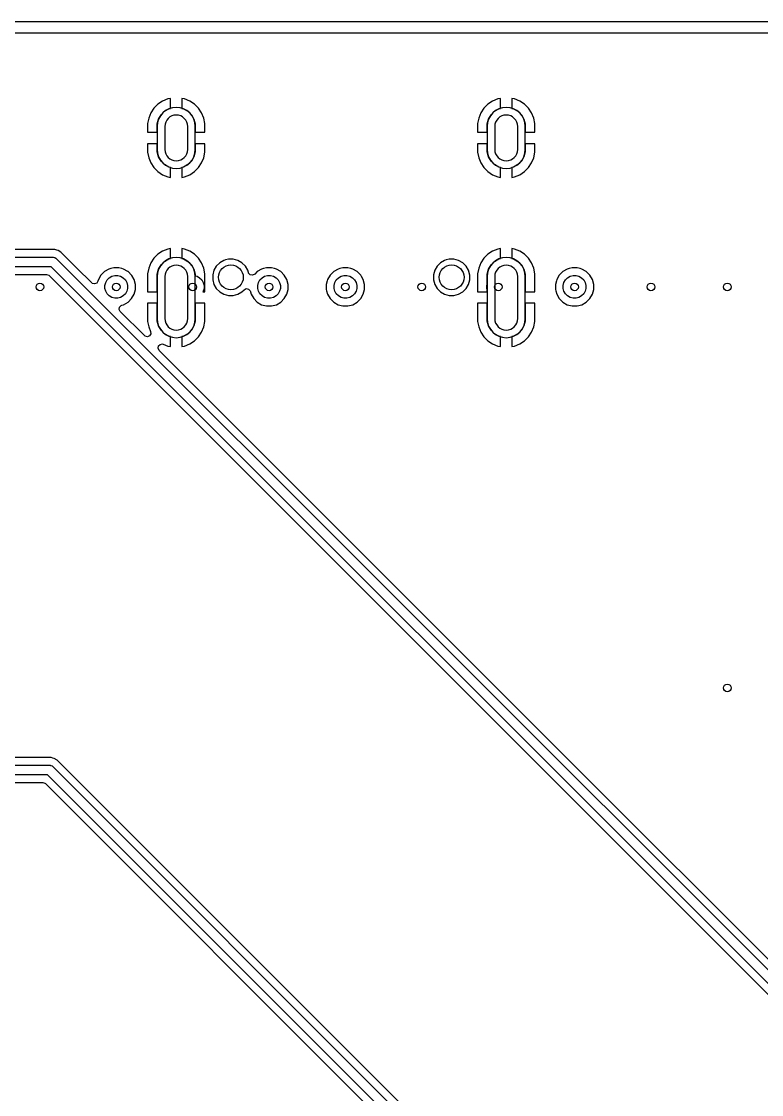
# Model space of a CAD drawing. Header units: millimetres. Extents: x 103.8 to 193.7, y -116.2 to -61.3.
# Drawn here: x 143.27 to 162.65, y -89.4 to -61.3 of the extents above; entities that cross this region are included whole.
import ezdxf

# ---------------------------------------------------------------- set-up
doc = ezdxf.new("R2010")
doc.units = ezdxf.units.MM
doc.layers.add('B.Cu', color=153, linetype='CONTINUOUS', true_color=0x4d7fc4)
doc.layers.add('Edge.Cuts', color=254, linetype='CONTINUOUS', true_color=0xd0d2cd)

msp = doc.modelspace()

# ---------------------------------------------------------------- linework, layer by layer
at = {"layer": 'B.Cu', "linetype": 'CONTINUOUS'}
for p, q in [((104.1995, -61.6005), (193.3005, -61.6005)), ((146.841906, -63.467433), (146.737434, -63.571905)), ((146.964742, -63.385357), (146.841906, -63.467433)), ((147.101232, -63.328821), (146.964742, -63.385357)), ((147.17, -63.315142), (147.101232, -63.328821)), ((147.17, -63.576981), (147.17, -63.315142)), ((147.538767, -63.328821), (147.47, -63.315142)), ((147.47, -63.315142), (147.47, -63.576981)), ((147.675257, -63.385357), (147.538767, -63.328821)), ((147.798093, -63.467433), (147.675257, -63.385357)), ((147.902565, -63.571905), (147.798093, -63.467433)), ((155.481906, -63.467433), (155.377434, -63.571905)), ((155.604742, -63.385357), (155.481906, -63.467433)), ((155.741232, -63.328821), (155.604742, -63.385357)), ((155.81, -63.315142), (155.741232, -63.328821)), ((155.81, -63.576981), (155.81, -63.315142)), ((156.178767, -63.328821), (156.11, -63.315142)), ((156.11, -63.315142), (156.11, -63.576981)), ((156.315257, -63.385357), (156.178767, -63.328821)), ((156.438093, -63.467433), (156.315257, -63.385357)), ((156.542565, -63.571905), (156.438093, -63.467433)), ((146.655358, -63.694741), (146.598823, -63.831228)), ((146.737434, -63.571905), (146.655358, -63.694741)), ((146.85806, -63.858657), (146.923323, -63.745618)), ((146.923323, -63.745618), (147.015619, -63.653322)), ((147.015619, -63.653322), (147.128658, -63.588059)), ((147.128658, -63.588059), (147.17, -63.576981)), ((147.47, -63.576981), (147.511342, -63.588059)), ((147.511342, -63.588059), (147.624381, -63.653322)), ((147.624381, -63.653322), (147.716677, -63.745618)), ((147.716677, -63.745618), (147.78194, -63.858657)), ((147.984641, -63.694741), (147.902565, -63.571905)), ((148.041176, -63.831228), (147.984641, -63.694741)), ((155.295358, -63.694741), (155.238823, -63.831228)), ((155.377434, -63.571905), (155.295358, -63.694741)), ((155.49806, -63.858657), (155.563323, -63.745618)), ((155.563323, -63.745618), (155.655619, -63.653322)), ((155.655619, -63.653322), (155.768658, -63.588059)), ((155.768658, -63.588059), (155.81, -63.576981)), ((156.11, -63.576981), (156.151342, -63.588059)), ((156.151342, -63.588059), (156.264381, -63.653322)), ((156.264381, -63.653322), (156.356677, -63.745618)), ((156.356677, -63.745618), (156.42194, -63.858657)), ((156.624641, -63.694741), (156.542565, -63.571905)), ((156.681176, -63.831228), (156.624641, -63.694741)), ((146.598821, -63.831234), (146.57, -63.976127)), ((146.57, -63.976127), (146.57, -64.199998)), ((146.598823, -63.831228), (146.598821, -63.831234)), ((146.82, -64.049999), (146.824278, -63.984736)), ((146.82, -64.199999), (146.82, -64.049999)), ((146.82, -64.049999), (146.82, -64.649999)), ((146.824278, -63.984736), (146.85806, -63.858657)), ((147.02, -64.049999), (147.02, -64.649999)), ((147.62, -64.649999), (147.62, -64.049999)), ((147.78194, -63.858657), (147.815722, -63.984736)), ((147.815722, -63.984736), (147.82, -64.049999)), ((147.82, -64.049999), (147.82, -64.199999)), ((147.82, -64.649999), (147.82, -64.049999)), ((148.041178, -63.831234), (148.041176, -63.831228)), ((148.069999, -63.976127), (148.041178, -63.831234)), ((148.07, -63.976131), (148.069999, -63.976127)), ((148.07, -64.199998), (148.07, -63.976131)), ((155.238821, -63.831234), (155.21, -63.976127)), ((155.21, -63.976127), (155.21, -64.199998)), ((155.238823, -63.831228), (155.238821, -63.831234)), ((155.46, -64.049999), (155.464278, -63.984736)), ((155.46, -64.199999), (155.46, -64.049999)), ((155.46, -64.049999), (155.46, -64.649999)), ((155.464278, -63.984736), (155.49806, -63.858657)), ((155.66, -64.049999), (155.66, -64.649999)), ((156.26, -64.649999), (156.26, -64.049999)), ((156.42194, -63.858657), (156.455722, -63.984736)), ((156.455722, -63.984736), (156.46, -64.049999)), ((156.46, -64.049999), (156.46, -64.199999)), ((156.46, -64.649999), (156.46, -64.049999)), ((156.681178, -63.831234), (156.681176, -63.831228)), ((156.709999, -63.976127), (156.681178, -63.831234)), ((156.71, -63.976131), (156.709999, -63.976127)), ((156.71, -64.199998), (156.71, -63.976131)), ((146.57, -64.199998), (146.570001, -64.199999)), ((146.570001, -64.199999), (146.82, -64.199999)), ((147.82, -64.199999), (148.069999, -64.199999)), ((148.069999, -64.199999), (148.07, -64.199998)), ((155.21, -64.199998), (155.210001, -64.199999)), ((155.210001, -64.199999), (155.46, -64.199999)), ((156.46, -64.199999), (156.709999, -64.199999)), ((156.709999, -64.199999), (156.71, -64.199998)), ((146.570001, -64.499999), (146.57, -64.5)), ((146.57, -64.5), (146.57, -64.72387)), ((146.82, -64.499999), (146.570001, -64.499999)), ((146.82, -64.649999), (146.82, -64.499999)), ((148.069999, -64.499999), (147.82, -64.499999)), ((147.82, -64.499999), (147.82, -64.649999)), ((148.07, -64.5), (148.069999, -64.499999)), ((148.07, -64.723866), (148.07, -64.5)), ((155.210001, -64.499999), (155.21, -64.5)), ((155.21, -64.5), (155.21, -64.72387)), ((155.46, -64.499999), (155.210001, -64.499999)), ((155.46, -64.649999), (155.46, -64.499999)), ((156.709999, -64.499999), (156.46, -64.499999)), ((156.46, -64.499999), (156.46, -64.649999)), ((156.71, -64.5), (156.709999, -64.499999)), ((156.71, -64.723866), (156.71, -64.5)), ((146.57, -64.72387), (146.598821, -64.868763)), ((146.598821, -64.868763), (146.598823, -64.868769)), ((146.598823, -64.868769), (146.655358, -65.005256)), ((146.824278, -64.715262), (146.82, -64.649999)), ((146.85806, -64.841341), (146.824278, -64.715262)), ((146.923323, -64.95438), (146.85806, -64.841341)), ((147.78194, -64.841341), (147.716677, -64.95438)), ((147.815722, -64.715262), (147.78194, -64.841341)), ((147.82, -64.649999), (147.815722, -64.715262)), ((147.984641, -65.005256), (148.041176, -64.868769)), ((148.041176, -64.868769), (148.041178, -64.868763)), ((148.041178, -64.868763), (148.069999, -64.72387)), ((148.069999, -64.72387), (148.07, -64.723866)), ((155.21, -64.72387), (155.238821, -64.868763)), ((155.238821, -64.868763), (155.238823, -64.868769)), ((155.238823, -64.868769), (155.295358, -65.005256)), ((155.464278, -64.715262), (155.46, -64.649999)), ((155.49806, -64.841341), (155.464278, -64.715262)), ((155.563323, -64.95438), (155.49806, -64.841341)), ((156.42194, -64.841341), (156.356677, -64.95438)), ((156.455722, -64.715262), (156.42194, -64.841341)), ((156.46, -64.649999), (156.455722, -64.715262)), ((156.624641, -65.005256), (156.681176, -64.868769)), ((156.681176, -64.868769), (156.681178, -64.868763)), ((156.681178, -64.868763), (156.709999, -64.72387)), ((156.709999, -64.72387), (156.71, -64.723866)), ((146.655358, -65.005256), (146.737434, -65.128092)), ((146.737434, -65.128092), (146.841906, -65.232564)), ((147.015619, -65.046676), (146.923323, -64.95438)), ((147.128658, -65.111939), (147.015619, -65.046676)), ((147.17, -65.123016), (147.128658, -65.111939)), ((147.17, -65.384854), (147.17, -65.123016)), ((147.511342, -65.111939), (147.47, -65.123016)), ((147.47, -65.123016), (147.47, -65.384853)), ((147.624381, -65.046676), (147.511342, -65.111939)), ((147.716677, -64.95438), (147.624381, -65.046676)), ((147.798093, -65.232564), (147.902565, -65.128092)), ((147.902565, -65.128092), (147.984641, -65.005256)), ((155.295358, -65.005256), (155.377434, -65.128092)), ((155.377434, -65.128092), (155.481906, -65.232564)), ((155.655619, -65.046676), (155.563323, -64.95438)), ((155.768658, -65.111939), (155.655619, -65.046676)), ((155.81, -65.123016), (155.768658, -65.111939)), ((155.81, -65.384854), (155.81, -65.123016)), ((156.151342, -65.111939), (156.11, -65.123016)), ((156.11, -65.123016), (156.11, -65.384853)), ((156.264381, -65.046676), (156.151342, -65.111939)), ((156.356677, -64.95438), (156.264381, -65.046676)), ((156.438093, -65.232564), (156.542565, -65.128092)), ((156.542565, -65.128092), (156.624641, -65.005256)), ((146.841906, -65.232564), (146.964742, -65.31464)), ((146.964742, -65.31464), (147.101235, -65.371177)), ((147.101235, -65.371177), (147.101234, -65.371177)), ((147.101234, -65.371177), (147.17, -65.384854)), ((147.47, -65.384853), (147.538765, -65.371177)), ((147.538765, -65.371177), (147.675257, -65.31464)), ((147.675257, -65.31464), (147.798093, -65.232564)), ((155.481906, -65.232564), (155.604742, -65.31464)), ((155.604742, -65.31464), (155.741235, -65.371177)), ((155.741235, -65.371177), (155.741234, -65.371177)), ((155.741234, -65.371177), (155.81, -65.384854)), ((156.11, -65.384853), (156.178765, -65.371177)), ((156.178765, -65.371177), (156.315257, -65.31464)), ((156.315257, -65.31464), (156.438093, -65.232564)), ((144.142853, -67.2745), (139.442853, -67.2745)), ((144.193521, -67.288076), (144.142853, -67.2745)), ((144.225644, -67.296683), (144.193521, -67.288076)), ((144.299857, -67.339531), (144.225642, -67.296683)), ((144.225642, -67.296683), (144.225644, -67.296683)), ((144.299858, -67.339532), (144.299857, -67.339531)), ((144.299859, -67.339533), (144.299858, -67.339532)), ((144.299862, -67.339535), (144.299859, -67.339533)), ((144.709827, -67.7495), (144.299862, -67.339535)), ((146.841906, -67.397433), (146.737434, -67.501905)), ((146.964742, -67.315357), (146.841906, -67.397433)), ((147.101232, -67.258821), (146.964742, -67.315357)), ((147.17, -67.245142), (147.101232, -67.258821)), ((147.17, -67.506981), (147.17, -67.245142)), ((147.538767, -67.258821), (147.47, -67.245142)), ((147.47, -67.245142), (147.47, -67.506981)), ((147.675257, -67.315357), (147.538767, -67.258821)), ((147.798093, -67.397433), (147.675257, -67.315357)), ((147.902565, -67.501905), (147.798093, -67.397433)), ((155.481906, -67.397433), (155.377434, -67.501905)), ((155.604742, -67.315357), (155.481906, -67.397433)), ((155.741232, -67.258821), (155.604742, -67.315357)), ((155.81, -67.245142), (155.741232, -67.258821)), ((155.81, -67.506981), (155.81, -67.245142)), ((156.178767, -67.258821), (156.11, -67.245142)), ((156.11, -67.245142), (156.11, -67.506981)), ((156.315257, -67.315357), (156.178767, -67.258821)), ((156.438093, -67.397433), (156.315257, -67.315357)), ((156.542565, -67.501905), (156.438093, -67.397433)), ((139.4, -67.475), (144.1, -67.475)), ((144.1, -67.475), (144.124386, -67.477402)), ((144.124386, -67.477402), (144.124387, -67.477402)), ((144.124387, -67.477402), (144.137584, -67.482868)), ((144.137584, -67.482868), (144.169446, -67.496066)), ((144.169446, -67.496066), (144.169451, -67.496071)), ((144.169451, -67.496071), (144.188388, -67.511612)), ((144.188388, -67.511612), (163.351777, -86.675)), ((146.655358, -67.624741), (146.598823, -67.761228)), ((146.737434, -67.501905), (146.655358, -67.624741)), ((146.85806, -67.788657), (146.923323, -67.675618)), ((146.923323, -67.675618), (147.015619, -67.583322)), ((147.015619, -67.583322), (147.128658, -67.518059)), ((147.128658, -67.518059), (147.17, -67.506981)), ((147.47, -67.506981), (147.511342, -67.518059)), ((147.511342, -67.518059), (147.624381, -67.583322)), ((147.624381, -67.583322), (147.716677, -67.675618)), ((147.716677, -67.675618), (147.78194, -67.788657)), ((147.984641, -67.624741), (147.902565, -67.501905)), ((148.041176, -67.761228), (147.984641, -67.624741)), ((148.369505, -67.708035), (148.306905, -67.816462)), ((148.458036, -67.619504), (148.369505, -67.708035)), ((148.566463, -67.556904), (148.458036, -67.619504)), ((148.606775, -67.546102), (148.566463, -67.556904)), ((148.687399, -67.524499), (148.606775, -67.546102)), ((148.812601, -67.524499), (148.687399, -67.524499)), ((148.933536, -67.556904), (148.812601, -67.524499)), ((149.041964, -67.619504), (148.933536, -67.556904)), ((149.130495, -67.708035), (149.041964, -67.619504)), ((149.193095, -67.816463), (149.130495, -67.708035)), ((154.149505, -67.708035), (154.086905, -67.816462)), ((154.238036, -67.619504), (154.149505, -67.708035)), ((154.346463, -67.556904), (154.238036, -67.619504)), ((154.386775, -67.546102), (154.346463, -67.556904)), ((154.467399, -67.524499), (154.386775, -67.546102)), ((154.592601, -67.524499), (154.467399, -67.524499)), ((154.713536, -67.556904), (154.592601, -67.524499)), ((154.821964, -67.619504), (154.713536, -67.556904)), ((154.910495, -67.708035), (154.821964, -67.619504)), ((154.973095, -67.816463), (154.910495, -67.708035)), ((155.295358, -67.624741), (155.238823, -67.761228)), ((155.377434, -67.501905), (155.295358, -67.624741)), ((155.49806, -67.788657), (155.563323, -67.675618)), ((155.563323, -67.675618), (155.655619, -67.583322)), ((155.655619, -67.583322), (155.768658, -67.518059)), ((155.768658, -67.518059), (155.81, -67.506981)), ((156.11, -67.506981), (156.151342, -67.518059)), ((156.151342, -67.518059), (156.264381, -67.583322)), ((156.264381, -67.583322), (156.356677, -67.675618)), ((156.356677, -67.675618), (156.42194, -67.788657)), ((156.624641, -67.624741), (156.542565, -67.501905)), ((156.681176, -67.761228), (156.624641, -67.624741)), ((144.048224, -67.725), (139.451776, -67.725)), ((142.310164, -67.9255), (143.924165, -67.9255)), ((143.924165, -67.9255), (143.982356, -67.944407)), ((143.982356, -67.944407), (143.994169, -67.954496)), ((143.994169, -67.954496), (163.039535, -86.999862)), ((163.211611, -86.888388), (144.048224, -67.725)), ((145.106047, -68.14572), (144.709827, -67.7495)), ((145.349496, -67.94269), (145.283609, -68.056809)), ((145.44269, -67.849496), (145.349496, -67.94269)), ((145.556809, -67.783609), (145.44269, -67.849496)), ((145.6062, -67.770375), (145.556809, -67.783609)), ((145.567372, -68.011994), (145.635195, -67.972836)), ((145.684108, -67.7495), (145.6062, -67.770375)), ((145.635195, -67.972836), (145.710842, -67.952567)), ((145.815892, -67.7495), (145.684108, -67.7495)), ((145.710842, -67.952567), (145.789158, -67.952567)), ((145.789158, -67.952567), (145.864805, -67.972836)), ((145.893799, -67.770375), (145.815892, -67.7495)), ((145.864805, -67.972836), (145.932628, -68.011994)), ((145.943191, -67.783609), (145.893799, -67.770375)), ((146.057309, -67.849496), (145.943189, -67.783609)), ((145.943189, -67.783609), (145.943191, -67.783609)), ((146.057311, -67.849498), (146.057309, -67.849496)), ((146.057314, -67.8495), (146.057311, -67.849498)), ((146.1505, -67.942686), (146.057314, -67.8495)), ((146.150501, -67.942688), (146.1505, -67.942686)), ((146.155164, -67.950764), (146.150501, -67.942688)), ((146.155165, -67.950766), (146.155164, -67.950764)), ((146.215398, -68.055093), (146.155165, -67.950766)), ((146.598821, -67.761234), (146.57, -67.906127)), ((146.57, -67.906127), (146.57, -68.379998)), ((146.598823, -67.761228), (146.598821, -67.761234)), ((146.82, -67.979999), (146.824278, -67.914736)), ((146.82, -68.379999), (146.82, -67.979999)), ((146.82, -67.979999), (146.82, -69.079999)), ((146.824278, -67.914736), (146.85806, -67.788657)), ((147.02, -67.979999), (147.02, -69.079999)), ((147.62, -69.079999), (147.62, -67.979999)), ((147.78194, -67.788657), (147.815722, -67.914736)), ((147.815722, -67.914736), (147.818721, -67.960488)), ((147.818721, -67.960488), (147.864805, -67.972836)), ((147.82, -69.079999), (147.82, -67.979999)), ((147.864805, -67.972836), (147.932628, -68.011994)), ((148.041178, -67.761234), (148.041176, -67.761228)), ((148.069999, -67.906127), (148.041178, -67.761234)), ((148.07, -67.906131), (148.069999, -67.906127)), ((148.07, -67.937398), (148.07, -67.906131)), ((148.07, -68.379998), (148.07, -67.937398)), ((148.306905, -67.816463), (148.2745, -67.937398)), ((148.2745, -67.937398), (148.2745, -68.0626)), ((148.306905, -67.816462), (148.306905, -67.816463)), ((149.208443, -67.873742), (149.193095, -67.816463)), ((149.215857, -67.893055), (149.208443, -67.873742)), ((149.259121, -67.93632), (149.215857, -67.893055)), ((149.319553, -67.945892), (149.259121, -67.93632)), ((149.37407, -67.918115), (149.319553, -67.945892)), ((149.442685, -67.8495), (149.37407, -67.918115)), ((149.44269, -67.849496), (149.442685, -67.8495)), ((149.556809, -67.783609), (149.44269, -67.849496)), ((149.6062, -67.770375), (149.556809, -67.783609)), ((149.567372, -68.011994), (149.635195, -67.972836)), ((149.684108, -67.7495), (149.6062, -67.770375)), ((149.635195, -67.972836), (149.710842, -67.952567)), ((149.815892, -67.7495), (149.684108, -67.7495)), ((149.710842, -67.952567), (149.789158, -67.952567)), ((149.789158, -67.952567), (149.864805, -67.972836)), ((149.893799, -67.770375), (149.815892, -67.7495)), ((149.864805, -67.972836), (149.932628, -68.011994)), ((149.943191, -67.783609), (149.893799, -67.770375)), ((150.057309, -67.849496), (149.943189, -67.783609)), ((149.943189, -67.783609), (149.943191, -67.783609)), ((150.057311, -67.849498), (150.057309, -67.849496)), ((150.057314, -67.8495), (150.057311, -67.849498)), ((150.1505, -67.942686), (150.057314, -67.8495)), ((150.150501, -67.942688), (150.1505, -67.942686)), ((150.150503, -67.94269), (150.150501, -67.942688)), ((150.21639, -68.056809), (150.150503, -67.94269)), ((151.349496, -67.94269), (151.283609, -68.056809)), ((151.44269, -67.849496), (151.349496, -67.94269)), ((151.556809, -67.783609), (151.44269, -67.849496)), ((151.6062, -67.770375), (151.556809, -67.783609)), ((151.567372, -68.011994), (151.635195, -67.972836)), ((151.684108, -67.7495), (151.6062, -67.770375)), ((151.635195, -67.972836), (151.710842, -67.952567)), ((151.815892, -67.7495), (151.684108, -67.7495)), ((151.710842, -67.952567), (151.789158, -67.952567)), ((151.789158, -67.952567), (151.864805, -67.972836)), ((151.893799, -67.770375), (151.815892, -67.7495)), ((151.864805, -67.972836), (151.932628, -68.011994)), ((151.943191, -67.783609), (151.893799, -67.770375)), ((152.057309, -67.849496), (151.943189, -67.783609)), ((151.943189, -67.783609), (151.943191, -67.783609)), ((152.057311, -67.849498), (152.057309, -67.849496)), ((152.057314, -67.8495), (152.057311, -67.849498)), ((152.145212, -67.937398), (152.057314, -67.8495)), ((152.1505, -67.942686), (152.145212, -67.937398)), ((152.172279, -67.980409), (152.1505, -67.942686)), ((152.172281, -67.980412), (152.172279, -67.980409)), ((152.21639, -68.056809), (152.172281, -67.980412)), ((154.086905, -67.816463), (154.0545, -67.937398)), ((154.0545, -67.937398), (154.0545, -68.0626)), ((154.086905, -67.816462), (154.086905, -67.816463)), ((154.973095, -67.816465), (154.973095, -67.816463)), ((154.973096, -67.816466), (154.973095, -67.816465)), ((154.997121, -67.906127), (154.973096, -67.816466)), ((155.002684, -67.926886), (154.997121, -67.906127)), ((155.002684, -67.926888), (155.002684, -67.926886)), ((155.0055, -67.937398), (155.002684, -67.926888)), ((155.0055, -68.0626), (155.0055, -67.937398)), ((155.238821, -67.761234), (155.21, -67.906127)), ((155.21, -67.906127), (155.21, -68.379998)), ((155.238823, -67.761228), (155.238821, -67.761234)), ((155.46, -67.979999), (155.464278, -67.914736)), ((155.46, -68.1831), (155.46, -67.979999)), ((155.46, -67.979999), (155.46, -69.079999)), ((155.464278, -67.914736), (155.49806, -67.788657)), ((155.66, -67.979999), (155.66, -69.079999)), ((156.26, -69.079999), (156.26, -67.979999)), ((156.42194, -67.788657), (156.455722, -67.914736)), ((156.455722, -67.914736), (156.46, -67.979999)), ((156.46, -67.979999), (156.46, -68.379999)), ((156.46, -69.079999), (156.46, -67.979999)), ((156.681178, -67.761234), (156.681176, -67.761228)), ((156.709999, -67.906127), (156.681178, -67.761234)), ((156.71, -67.906131), (156.709999, -67.906127)), ((156.71, -68.184108), (156.71, -67.906131)), ((157.349496, -67.94269), (157.283609, -68.056809)), ((157.44269, -67.849496), (157.349496, -67.94269)), ((157.556809, -67.783609), (157.44269, -67.849496)), ((157.6062, -67.770375), (157.556809, -67.783609)), ((157.567372, -68.011994), (157.635195, -67.972836)), ((157.684108, -67.7495), (157.6062, -67.770375)), ((157.635195, -67.972836), (157.710842, -67.952567)), ((157.815892, -67.7495), (157.684108, -67.7495)), ((157.710842, -67.952567), (157.789158, -67.952567)), ((157.789158, -67.952567), (157.864805, -67.972836)), ((157.893799, -67.770375), (157.815892, -67.7495)), ((157.864805, -67.972836), (157.932628, -68.011994)), ((157.943191, -67.783609), (157.893799, -67.770375)), ((158.057309, -67.849496), (157.943189, -67.783609)), ((157.943189, -67.783609), (157.943191, -67.783609)), ((158.057311, -67.849498), (158.057309, -67.849496)), ((158.057314, -67.8495), (158.057311, -67.849498)), ((158.1505, -67.942686), (158.057314, -67.8495)), ((158.150501, -67.942688), (158.1505, -67.942686)), ((158.150503, -67.94269), (158.150501, -67.942688)), ((158.21639, -68.056809), (158.150503, -67.94269)), ((145.122132, -68.158744), (145.106047, -68.14572)), ((145.181232, -68.17458), (145.122132, -68.158744)), ((145.238354, -68.152654), (145.181232, -68.17458)), ((145.271678, -68.101339), (145.238354, -68.152654)), ((145.283609, -68.056809), (145.271678, -68.101339)), ((145.452567, -68.210842), (145.472836, -68.135195)), ((145.452567, -68.289158), (145.452567, -68.210842)), ((145.472836, -68.135195), (145.511994, -68.067372)), ((145.511994, -68.067372), (145.567372, -68.011994)), ((145.932628, -68.011994), (145.988006, -68.067372)), ((145.988006, -68.067372), (146.027164, -68.135195)), ((146.027164, -68.135195), (146.047433, -68.210842)), ((146.047433, -68.210842), (146.047433, -68.289158)), ((146.216392, -68.056814), (146.215398, -68.055093)), ((146.2505, -68.184108), (146.216392, -68.056814)), ((146.2505, -68.315892), (146.2505, -68.184108)), ((147.932628, -68.011994), (147.988006, -68.067372)), ((147.988006, -68.067372), (148.027164, -68.135195)), ((148.027164, -68.135195), (148.047433, -68.210842)), ((148.047433, -68.210842), (148.047433, -68.289158)), ((148.2745, -68.0626), (148.306905, -68.183535)), ((148.306905, -68.183535), (148.369505, -68.291963)), ((149.452567, -68.210842), (149.472836, -68.135195)), ((149.452567, -68.289158), (149.452567, -68.210842)), ((149.472836, -68.135195), (149.511994, -68.067372)), ((149.511994, -68.067372), (149.567372, -68.011994)), ((149.932628, -68.011994), (149.988006, -68.067372)), ((149.988006, -68.067372), (150.027164, -68.135195)), ((150.027164, -68.135195), (150.047433, -68.210842)), ((150.047433, -68.210842), (150.047433, -68.289158)), ((150.21639, -68.056811), (150.21639, -68.056809)), ((150.216392, -68.056814), (150.21639, -68.056811)), ((150.2505, -68.184108), (150.216392, -68.056814)), ((150.2505, -68.315892), (150.2505, -68.184108)), ((151.273509, -68.094504), (151.2495, -68.184108)), ((151.2495, -68.184108), (151.2495, -68.315892)), ((151.283609, -68.056809), (151.273509, -68.094504)), ((151.452567, -68.210842), (151.472836, -68.135195)), ((151.452567, -68.289158), (151.452567, -68.210842)), ((151.472836, -68.135195), (151.511994, -68.067372)), ((151.511994, -68.067372), (151.567372, -68.011994)), ((151.932628, -68.011994), (151.988006, -68.067372)), ((151.988006, -68.067372), (152.027164, -68.135195)), ((152.027164, -68.135195), (152.047433, -68.210842)), ((152.047433, -68.210842), (152.047433, -68.289158)), ((152.21639, -68.056811), (152.21639, -68.056809)), ((152.216392, -68.056814), (152.21639, -68.056811)), ((152.2505, -68.184108), (152.216392, -68.056814)), ((152.2505, -68.315892), (152.2505, -68.184108)), ((154.0545, -68.0626), (154.086905, -68.183535)), ((154.086905, -68.183535), (154.149505, -68.291963)), ((154.910495, -68.291963), (154.973095, -68.183535)), ((154.973095, -68.183535), (155.0055, -68.0626)), ((155.452567, -68.210842), (155.46, -68.1831)), ((155.452567, -68.289158), (155.452567, -68.210842)), ((156.71, -68.379998), (156.71, -68.184108)), ((157.273509, -68.094504), (157.2495, -68.184108)), ((157.2495, -68.184108), (157.2495, -68.315892)), ((157.283609, -68.056809), (157.273509, -68.094504)), ((157.452567, -68.210842), (157.472836, -68.135195)), ((157.452567, -68.289158), (157.452567, -68.210842)), ((157.472836, -68.135195), (157.511994, -68.067372)), ((157.511994, -68.067372), (157.567372, -68.011994)), ((157.932628, -68.011994), (157.988006, -68.067372)), ((157.988006, -68.067372), (158.027164, -68.135195)), ((158.027164, -68.135195), (158.047433, -68.210842)), ((158.047433, -68.210842), (158.047433, -68.289158)), ((158.21639, -68.056811), (158.21639, -68.056809)), ((158.216392, -68.056814), (158.21639, -68.056811)), ((158.2505, -68.184108), (158.216392, -68.056814)), ((158.2505, -68.315892), (158.2505, -68.184108)), ((145.472836, -68.364805), (145.452567, -68.289158)), ((145.511994, -68.432628), (145.472836, -68.364805)), ((145.567372, -68.488006), (145.511994, -68.432628)), ((145.635195, -68.527164), (145.567372, -68.488006)), ((145.710842, -68.547433), (145.635195, -68.527164)), ((145.789158, -68.547433), (145.710842, -68.547433)), ((145.864805, -68.527164), (145.789158, -68.547433)), ((145.932628, -68.488006), (145.864805, -68.527164)), ((145.988006, -68.432628), (145.932628, -68.488006)), ((146.027164, -68.364805), (145.988006, -68.432628)), ((146.047433, -68.289158), (146.027164, -68.364805)), ((146.057314, -68.6505), (146.1505, -68.557314)), ((146.1505, -68.557314), (146.216392, -68.443186)), ((146.216392, -68.443186), (146.2505, -68.315892)), ((146.57, -68.379998), (146.570001, -68.379999)), ((146.570001, -68.379999), (146.82, -68.379999)), ((148.027164, -68.364805), (148.018392, -68.379999)), ((148.018392, -68.379999), (148.069999, -68.379999)), ((148.047433, -68.289158), (148.027164, -68.364805)), ((148.069999, -68.379999), (148.07, -68.379998)), ((148.369505, -68.291963), (148.458036, -68.380494)), ((148.458036, -68.380494), (148.566464, -68.443094)), ((148.566464, -68.443094), (148.687399, -68.475499)), ((148.687399, -68.475499), (148.687401, -68.475499)), ((148.687401, -68.475499), (148.812599, -68.475499)), ((148.812599, -68.475499), (148.812601, -68.475499)), ((148.812601, -68.475499), (148.933536, -68.443094)), ((148.933536, -68.443094), (149.041964, -68.380494)), ((149.041964, -68.380494), (149.098046, -68.324411)), ((149.098046, -68.324411), (149.15256, -68.296635)), ((149.15256, -68.296635), (149.212992, -68.306206)), ((149.212992, -68.306206), (149.256257, -68.34947)), ((149.256257, -68.34947), (149.263673, -68.368789)), ((149.263673, -68.368789), (149.266809, -68.380491)), ((149.266809, -68.380491), (149.283609, -68.44319)), ((149.283609, -68.44319), (149.349496, -68.557309)), ((149.349496, -68.557309), (149.349498, -68.557311)), ((149.349498, -68.557311), (149.3495, -68.557314)), ((149.3495, -68.557314), (149.442686, -68.6505)), ((149.472836, -68.364805), (149.452567, -68.289158)), ((149.511994, -68.432628), (149.472836, -68.364805)), ((149.567372, -68.488006), (149.511994, -68.432628)), ((149.635195, -68.527164), (149.567372, -68.488006)), ((149.710842, -68.547433), (149.635195, -68.527164)), ((149.789158, -68.547433), (149.710842, -68.547433)), ((149.864805, -68.527164), (149.789158, -68.547433)), ((149.932628, -68.488006), (149.864805, -68.527164)), ((149.988006, -68.432628), (149.932628, -68.488006)), ((150.027164, -68.364805), (149.988006, -68.432628)), ((150.047433, -68.289158), (150.027164, -68.364805)), ((150.057314, -68.6505), (150.1505, -68.557314)), ((150.1505, -68.557314), (150.216392, -68.443186)), ((150.216392, -68.443186), (150.2505, -68.315892)), ((151.2495, -68.315892), (151.258497, -68.34947)), ((151.258497, -68.34947), (151.283609, -68.44319)), ((151.283609, -68.44319), (151.349496, -68.557309)), ((151.349496, -68.557309), (151.349498, -68.557311)), ((151.349498, -68.557311), (151.3495, -68.557314)), ((151.3495, -68.557314), (151.442686, -68.6505)), ((151.472836, -68.364805), (151.452567, -68.289158)), ((151.511994, -68.432628), (151.472836, -68.364805)), ((151.567372, -68.488006), (151.511994, -68.432628)), ((151.635195, -68.527164), (151.567372, -68.488006)), ((151.710842, -68.547433), (151.635195, -68.527164)), ((151.789158, -68.547433), (151.710842, -68.547433)), ((151.864805, -68.527164), (151.789158, -68.547433)), ((151.932628, -68.488006), (151.864805, -68.527164)), ((151.988006, -68.432628), (151.932628, -68.488006)), ((152.027164, -68.364805), (151.988006, -68.432628)), ((152.047433, -68.289158), (152.027164, -68.364805)), ((152.057314, -68.6505), (152.1505, -68.557314)), ((152.1505, -68.557314), (152.216392, -68.443186)), ((152.216392, -68.443186), (152.2505, -68.315892)), ((154.149505, -68.291963), (154.238036, -68.380494)), ((154.238036, -68.380494), (154.346464, -68.443094)), ((154.346464, -68.443094), (154.467399, -68.475499)), ((154.467399, -68.475499), (154.467401, -68.475499)), ((154.467401, -68.475499), (154.592599, -68.475499)), ((154.592599, -68.475499), (154.592601, -68.475499)), ((154.592601, -68.475499), (154.713536, -68.443094)), ((154.713536, -68.443094), (154.821964, -68.380494)), ((154.821964, -68.380494), (154.910495, -68.291963)), ((155.21, -68.379998), (155.210001, -68.379999)), ((155.210001, -68.379999), (155.46, -68.379999)), ((155.46, -68.316899), (155.452567, -68.289158)), ((155.46, -68.379999), (155.46, -68.316899)), ((156.46, -68.379999), (156.709999, -68.379999)), ((156.709999, -68.379999), (156.71, -68.379998)), ((157.2495, -68.315892), (157.258497, -68.34947)), ((157.258497, -68.34947), (157.283609, -68.44319)), ((157.283609, -68.44319), (157.349496, -68.557309)), ((157.349496, -68.557309), (157.349498, -68.557311)), ((157.349498, -68.557311), (157.3495, -68.557314)), ((157.3495, -68.557314), (157.442686, -68.6505)), ((157.472836, -68.364805), (157.452567, -68.289158)), ((157.511994, -68.432628), (157.472836, -68.364805)), ((157.567372, -68.488006), (157.511994, -68.432628)), ((157.635195, -68.527164), (157.567372, -68.488006)), ((157.710842, -68.547433), (157.635195, -68.527164)), ((157.789158, -68.547433), (157.710842, -68.547433)), ((157.864805, -68.527164), (157.789158, -68.547433)), ((157.932628, -68.488006), (157.864805, -68.527164)), ((157.988006, -68.432628), (157.932628, -68.488006)), ((158.027164, -68.364805), (157.988006, -68.432628)), ((158.047433, -68.289158), (158.027164, -68.364805)), ((158.057314, -68.6505), (158.1505, -68.557314)), ((158.1505, -68.557314), (158.216392, -68.443186)), ((158.216392, -68.443186), (158.2505, -68.315892)), ((145.826502, -68.839435), (145.836073, -68.779003)), ((145.854279, -68.893952), (145.826502, -68.839435)), ((145.836073, -68.779003), (145.879338, -68.735738)), ((145.879338, -68.735738), (145.898652, -68.728324)), ((145.898652, -68.728324), (145.943186, -68.716392)), ((145.943186, -68.716392), (146.057314, -68.6505)), ((146.570001, -68.679999), (146.57, -68.68)), ((146.57, -68.68), (146.57, -69.15387)), ((146.82, -68.679999), (146.570001, -68.679999)), ((146.82, -69.079999), (146.82, -68.679999)), ((148.069999, -68.679999), (147.82, -68.679999)), ((147.82, -68.679999), (147.82, -69.079999)), ((148.07, -68.68), (148.069999, -68.679999)), ((148.07, -69.153866), (148.07, -68.68)), ((149.442686, -68.6505), (149.442688, -68.650501)), ((149.442688, -68.650501), (149.44269, -68.650503)), ((149.44269, -68.650503), (149.55681, -68.71639)), ((149.55681, -68.71639), (149.556808, -68.71639)), ((149.556808, -68.71639), (149.556812, -68.716391)), ((149.556812, -68.716391), (149.556814, -68.716392)), ((149.556814, -68.716392), (149.684108, -68.7505)), ((149.684108, -68.7505), (149.68411, -68.7505)), ((149.68411, -68.7505), (149.81589, -68.7505)), ((149.81589, -68.7505), (149.815892, -68.7505)), ((149.815892, -68.7505), (149.943186, -68.716392)), ((149.943186, -68.716392), (149.943188, -68.71639)), ((149.943188, -68.71639), (149.94319, -68.71639)), ((149.94319, -68.71639), (150.057309, -68.650503)), ((150.057309, -68.650502), (150.057314, -68.6505)), ((150.057309, -68.650503), (150.057309, -68.650502)), ((151.442686, -68.6505), (151.442688, -68.650501)), ((151.442688, -68.650501), (151.44269, -68.650503)), ((151.44269, -68.650503), (151.55681, -68.71639)), ((151.55681, -68.71639), (151.556808, -68.71639)), ((151.556808, -68.71639), (151.556812, -68.716391)), ((151.556812, -68.716391), (151.556814, -68.716392)), ((151.556814, -68.716392), (151.684108, -68.7505)), ((151.684108, -68.7505), (151.68411, -68.7505)), ((151.68411, -68.7505), (151.81589, -68.7505)), ((151.81589, -68.7505), (151.815892, -68.7505)), ((151.815892, -68.7505), (151.943186, -68.716392)), ((151.943186, -68.716392), (151.943188, -68.71639)), ((151.943188, -68.71639), (151.94319, -68.71639)), ((151.94319, -68.71639), (152.057309, -68.650503)), ((152.057309, -68.650502), (152.057314, -68.6505)), ((152.057309, -68.650503), (152.057309, -68.650502)), ((155.210001, -68.679999), (155.21, -68.68)), ((155.21, -68.68), (155.21, -69.15387)), ((155.46, -68.679999), (155.210001, -68.679999)), ((155.46, -69.079999), (155.46, -68.679999)), ((156.709999, -68.679999), (156.46, -68.679999)), ((156.46, -68.679999), (156.46, -69.079999)), ((156.71, -68.68), (156.709999, -68.679999)), ((156.71, -69.153866), (156.71, -68.68)), ((157.442686, -68.6505), (157.442688, -68.650501)), ((157.442688, -68.650501), (157.44269, -68.650503)), ((157.44269, -68.650503), (157.55681, -68.71639)), ((157.55681, -68.71639), (157.556808, -68.71639)), ((157.556808, -68.71639), (157.556812, -68.716391)), ((157.556812, -68.716391), (157.556814, -68.716392)), ((157.556814, -68.716392), (157.684108, -68.7505)), ((157.684108, -68.7505), (157.68411, -68.7505)), ((157.68411, -68.7505), (157.81589, -68.7505)), ((157.81589, -68.7505), (157.815892, -68.7505)), ((157.815892, -68.7505), (157.943186, -68.716392)), ((157.943186, -68.716392), (157.943188, -68.71639)), ((157.943188, -68.71639), (157.94319, -68.71639)), ((157.94319, -68.71639), (158.057309, -68.650503)), ((158.057309, -68.650502), (158.057314, -68.6505)), ((158.057309, -68.650503), (158.057309, -68.650502)), ((146.487114, -69.526787), (145.854279, -68.893952)), ((146.824278, -69.145262), (146.82, -69.079999)), ((147.82, -69.079999), (147.815722, -69.145262)), ((155.464278, -69.145262), (155.46, -69.079999)), ((156.46, -69.079999), (156.455722, -69.145262)), ((146.57, -69.15387), (146.598821, -69.298763)), ((146.598821, -69.298763), (146.598823, -69.298769)), ((146.598823, -69.298769), (146.648582, -69.418897)), ((146.85806, -69.271341), (146.824278, -69.145262)), ((146.923323, -69.38438), (146.85806, -69.271341)), ((147.015619, -69.476676), (146.923323, -69.38438)), ((147.716677, -69.38438), (147.624381, -69.476676)), ((147.78194, -69.271341), (147.716677, -69.38438)), ((147.815722, -69.145262), (147.78194, -69.271341)), ((147.984641, -69.435256), (148.041176, -69.298769)), ((148.041176, -69.298769), (148.041178, -69.298763)), ((148.041178, -69.298763), (148.069999, -69.15387)), ((148.069999, -69.15387), (148.07, -69.153866)), ((155.21, -69.15387), (155.238821, -69.298763)), ((155.238821, -69.298763), (155.238823, -69.298769)), ((155.238823, -69.298769), (155.295358, -69.435256)), ((155.49806, -69.271341), (155.464278, -69.145262)), ((155.563323, -69.38438), (155.49806, -69.271341)), ((155.655619, -69.476676), (155.563323, -69.38438)), ((156.356677, -69.38438), (156.264381, -69.476676)), ((156.42194, -69.271341), (156.356677, -69.38438)), ((156.455722, -69.145262), (156.42194, -69.271341)), ((156.624641, -69.435256), (156.681176, -69.298769)), ((156.681176, -69.298769), (156.681178, -69.298763)), ((156.681178, -69.298763), (156.709999, -69.15387)), ((156.709999, -69.15387), (156.71, -69.153866)), ((146.505391, -69.541194), (146.487114, -69.526787)), ((146.564885, -69.555478), (146.505391, -69.541194)), ((146.621413, -69.532063), (146.564885, -69.555478)), ((146.653383, -69.479894), (146.621413, -69.532063)), ((146.648582, -69.418897), (146.653383, -69.479894)), ((147.128658, -69.541939), (147.015619, -69.476676)), ((147.17, -69.553016), (147.128658, -69.541939)), ((147.17, -69.814854), (147.17, -69.553016)), ((147.511342, -69.541939), (147.47, -69.553016)), ((147.47, -69.553016), (147.47, -69.814853)), ((147.624381, -69.476676), (147.511342, -69.541939)), ((147.675257, -69.74464), (147.798093, -69.662564)), ((147.798093, -69.662564), (147.902565, -69.558092)), ((147.902565, -69.558092), (147.984641, -69.435256)), ((155.295358, -69.435256), (155.377434, -69.558092)), ((155.377434, -69.558092), (155.481906, -69.662564)), ((155.481906, -69.662564), (155.604742, -69.74464)), ((155.768658, -69.541939), (155.655619, -69.476676)), ((155.81, -69.553016), (155.768658, -69.541939)), ((155.81, -69.814854), (155.81, -69.553016)), ((156.151342, -69.541939), (156.11, -69.553016)), ((156.11, -69.553016), (156.11, -69.814853)), ((156.264381, -69.476676), (156.151342, -69.541939)), ((156.315257, -69.74464), (156.438093, -69.662564)), ((156.438093, -69.662564), (156.542565, -69.558092)), ((156.542565, -69.558092), (156.624641, -69.435256)), ((146.845434, -69.858367), (146.855005, -69.797935)), ((146.873211, -69.912884), (146.845434, -69.858367)), ((146.855005, -69.797935), (146.89827, -69.75467)), ((157.644435, -80.684108), (146.873211, -69.912884)), ((146.89827, -69.75467), (146.958702, -69.745099)), ((146.958702, -69.745099), (146.981101, -69.751416)), ((146.981101, -69.751416), (147.101235, -69.801177)), ((147.101235, -69.801177), (147.101234, -69.801177)), ((147.101234, -69.801177), (147.17, -69.814854)), ((147.47, -69.814853), (147.538765, -69.801177)), ((147.538765, -69.801177), (147.675257, -69.74464)), ((155.604742, -69.74464), (155.741235, -69.801177)), ((155.741235, -69.801177), (155.741234, -69.801177)), ((155.741234, -69.801177), (155.81, -69.814854)), ((156.11, -69.814853), (156.178765, -69.801177)), ((156.178765, -69.801177), (156.315257, -69.74464)), ((144.042851, -80.5745), (134.283761, -80.5745)), ((144.042853, -80.5745), (144.042851, -80.5745)), ((144.093521, -80.588076), (144.042853, -80.5745)), ((144.125644, -80.596683), (144.093521, -80.588076)), ((144.199857, -80.639531), (144.125642, -80.596683)), ((144.125642, -80.596683), (144.125644, -80.596683)), ((144.199858, -80.639532), (144.199857, -80.639531)), ((144.199859, -80.639533), (144.199858, -80.639532)), ((144.199862, -80.639535), (144.199859, -80.639533)), ((152.244435, -88.684108), (144.199862, -80.639535)), ((134.047433, -80.775), (144, -80.775)), ((144, -80.775), (144.024386, -80.777402)), ((144.024386, -80.777402), (144.024387, -80.777402)), ((144.024387, -80.777402), (144.029746, -80.779622)), ((144.029746, -80.779622), (144.069446, -80.796066)), ((144.069446, -80.796066), (144.069451, -80.796071)), ((144.069451, -80.796071), (144.088388, -80.811612)), ((144.088388, -80.811612), (161.729345, -98.452567)), ((163.405831, -86.445504), (157.644435, -80.684108)), ((143.948224, -81.025), (133.9, -81.025)), ((161.504161, -98.580937), (143.948224, -81.025)), ((133.922228, -81.2255), (143.824165, -81.2255)), ((143.824165, -81.2255), (143.882356, -81.244407)), ((143.882356, -81.244407), (143.894169, -81.254496)), ((143.894169, -81.254496), (161.224781, -98.585106)), ((160.181269, -96.620942), (152.244435, -88.684108))]:
    msp.add_line(p, q, dxfattribs=at)
at = {"layer": 'B.Cu'}
for centre, radius in [((148.75, -67.999999), 0.325), ((148.75, -67.999999), 0.324999), ((154.53, -67.999999), 0.325), ((154.53, -67.999999), 0.324999), ((143.75, -68.25), 0.1), ((143.75, -68.25), 0.1), ((145.75, -68.25), 0.1), ((145.75, -68.25), 0.1), ((147.75, -68.25), 0.1), ((147.75, -68.25), 0.1), ((149.75, -68.25), 0.1), ((149.75, -68.25), 0.1), ((151.75, -68.25), 0.1), ((151.75, -68.25), 0.1), ((153.75, -68.25), 0.1), ((153.75, -68.25), 0.1), ((155.75, -68.25), 0.1), ((155.75, -68.25), 0.1), ((157.75, -68.25), 0.1), ((157.75, -68.25), 0.1), ((159.75, -68.25), 0.1), ((159.75, -68.25), 0.1), ((161.75, -68.25), 0.1), ((161.75, -68.25), 0.1), ((161.75, -78.75), 0.1), ((161.75, -78.75), 0.1)]:
    msp.add_circle(centre, radius, dxfattribs=at)
for centre, radius, start, end in [((147.32, -64.049999), 0.5, 0, 180), ((147.32, -64.049999), 0.3, 0, 180), ((155.96, -64.049999), 0.5, 0, 180), ((155.96, -64.049999), 0.3, 0, 180), ((147.32, -64.649999), 0.5, 180, 360), ((147.32, -64.649999), 0.3, 180, 360), ((155.96, -64.649999), 0.5, 180, 360), ((155.96, -64.649999), 0.3, 180, 360), ((147.32, -67.979999), 0.5, 0, 180), ((147.32, -67.979999), 0.3, 0, 180), ((155.96, -67.979999), 0.5, 0, 180), ((155.96, -67.979999), 0.3, 0, 180), ((147.32, -69.079999), 0.5, 180, 360), ((147.32, -69.079999), 0.3, 180, 360), ((155.96, -69.079999), 0.5, 180, 360), ((155.96, -69.079999), 0.3, 180, 360)]:
    msp.add_arc(centre, radius, start, end, dxfattribs=at)
at = {"layer": 'Edge.Cuts', "linetype": 'CONTINUOUS'}
for p, q in [((103.8, -61.3), (193.7, -61.3)), ((147.02, -64.049999), (147.02, -64.649999)), ((147.62, -64.649999), (147.62, -64.049999)), ((155.66, -64.049999), (155.66, -64.649999)), ((156.26, -64.649999), (156.26, -64.049999)), ((147.02, -67.979999), (147.02, -69.079999)), ((147.62, -69.079999), (147.62, -67.979999)), ((155.66, -67.979999), (155.66, -69.079999)), ((156.26, -69.079999), (156.26, -67.979999))]:
    msp.add_line(p, q, dxfattribs=at)
at = {"layer": 'Edge.Cuts'}
for centre in [(148.75, -67.999999), (154.53, -67.999999)]:
    msp.add_circle(centre, 0.324999, dxfattribs=at)
for centre, start, end in [((147.32, -64.049999), 0, 180), ((155.96, -64.049999), 0, 180), ((147.32, -64.649999), 180, 360), ((155.96, -64.649999), 180, 360), ((147.32, -67.979999), 0, 180), ((155.96, -67.979999), 0, 180), ((147.32, -69.079999), 180, 360), ((155.96, -69.079999), 180, 360)]:
    msp.add_arc(centre, 0.3, start, end, dxfattribs=at)

doc.saveas('drawing.dxf')
